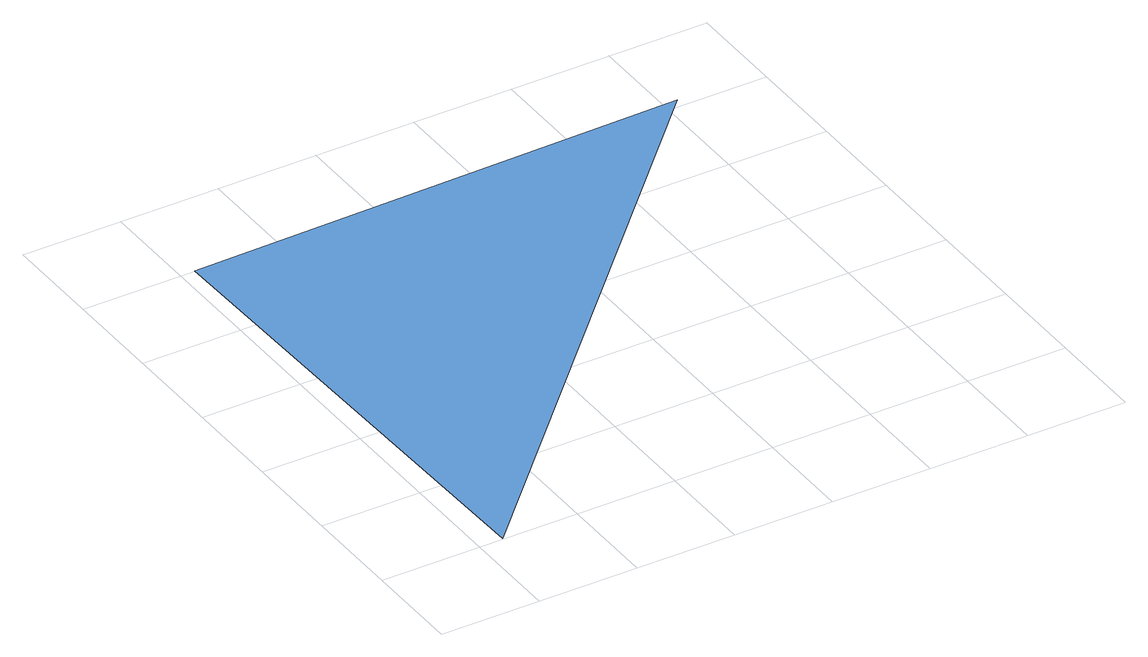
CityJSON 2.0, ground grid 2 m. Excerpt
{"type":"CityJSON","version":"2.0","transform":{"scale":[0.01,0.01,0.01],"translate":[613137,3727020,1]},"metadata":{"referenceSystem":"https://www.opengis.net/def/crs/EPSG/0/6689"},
"CityObjects":{
"waterbody1":{"type":"WaterBody","attributes":{"name":"福岡県津波浸水想定図","class":"1140","function":"2","WaterBodyTsunamiRiskAttribute.description":"1","WaterBodyTsunamiRiskAttribute.rank":"4"},"geometry":[{"type":"MultiSurface","lod":"1","boundaries":[[[0,1,2]]]}]}
},
"vertices":[
[49,1,91],[1030,1020,91],[30,1001,91]
]}
